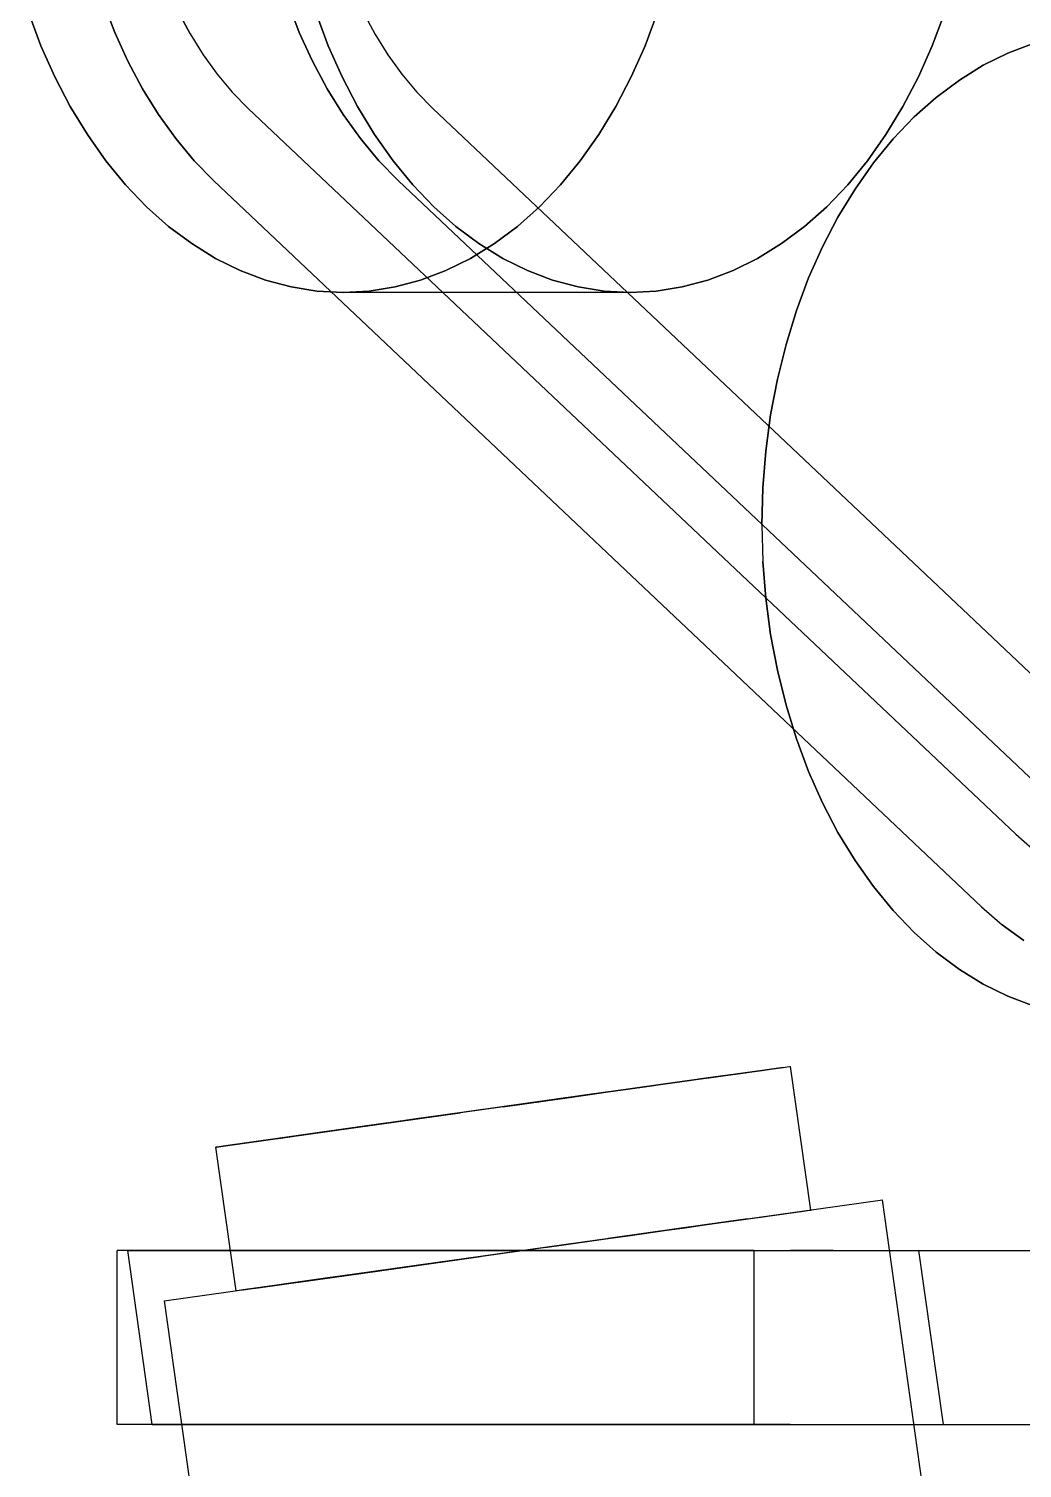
# Model space of a CAD drawing. Header units: millimetres. Extents: x -180 to 1414, y -663 to 972.
# Drawn here: x 587.95 to 622.19, y 772.5 to 822.08 of the extents above; entities that cross this region are included whole.
import ezdxf

# ---------------------------------------------------------------- set-up
doc = ezdxf.new("R2010")
doc.units = ezdxf.units.MM
doc.layers.add('SIDE', color=8, linetype='Continuous')

msp = doc.modelspace()

# ---------------------------------------------------------------- linework, layer by layer
at = {"layer": 'SIDE'}
for p, q in [((587.955, 822.624), (588.375, 821.5)), ((588.375, 821.5), (587.955, 822.624)), ((590.915, 821.96), (590.518, 823.001)), ((590.518, 823.001), (590.915, 821.96)), ((593.516, 821.911), (593.109, 822.677)), ((593.109, 822.677), (593.516, 821.911)), ((597.279, 821.96), (596.882, 823.001)), ((596.882, 823.001), (597.279, 821.96)), ((597.854, 822.624), (598.274, 821.5)), ((598.274, 821.5), (597.854, 822.624)), ((599.473, 822.677), (599.88, 821.911)), ((599.473, 822.677), (599.88, 821.911)), ((609.195, 821.5), (609.615, 822.624)), ((609.615, 822.624), (609.195, 821.5)), ((619.095, 821.5), (619.515, 822.624)), ((619.515, 822.624), (619.095, 821.5)), ((591.367, 820.964), (590.915, 821.96)), ((590.915, 821.96), (591.367, 820.964)), ((593.516, 821.911), (593.964, 821.19)), ((593.516, 821.911), (593.964, 821.19)), ((597.731, 820.964), (597.279, 821.96)), ((597.279, 821.96), (597.731, 820.964)), ((599.88, 821.911), (600.328, 821.19)), ((599.88, 821.911), (600.328, 821.19)), ((588.375, 821.5), (588.853, 820.424)), ((588.853, 820.424), (588.375, 821.5)), ((593.964, 821.19), (594.448, 820.518)), ((593.964, 821.19), (594.448, 820.518)), ((598.274, 821.5), (598.752, 820.424)), ((598.752, 820.424), (598.274, 821.5)), ((600.328, 821.19), (600.812, 820.518)), ((600.328, 821.19), (600.812, 820.518)), ((608.717, 820.424), (609.195, 821.5)), ((609.195, 821.5), (608.717, 820.424)), ((618.617, 820.424), (619.095, 821.5)), ((619.095, 821.5), (618.617, 820.424)), ((621.699, 821.245), (620.851, 820.825)), ((620.851, 820.825), (621.699, 821.245)), ((622.568, 821.574), (621.699, 821.245)), ((621.699, 821.245), (622.568, 821.574)), ((591.87, 820.018), (591.367, 820.964)), ((591.367, 820.964), (591.87, 820.018)), ((598.234, 820.018), (597.731, 820.964)), ((597.731, 820.964), (598.234, 820.018)), ((620.851, 820.825), (620.027, 820.316)), ((620.027, 820.316), (620.851, 820.825)), ((588.853, 820.424), (589.387, 819.401)), ((589.387, 819.401), (588.853, 820.424)), ((594.448, 820.518), (594.966, 819.899)), ((594.448, 820.518), (594.966, 819.899)), ((598.752, 820.424), (599.286, 819.401)), ((599.286, 819.401), (598.752, 820.424)), ((600.812, 820.518), (601.33, 819.899)), ((600.812, 820.518), (601.33, 819.899)), ((608.183, 819.401), (608.717, 820.424)), ((608.717, 820.424), (608.183, 819.401)), ((618.083, 819.401), (618.617, 820.424)), ((618.617, 820.424), (618.083, 819.401)), ((620.027, 820.316), (619.232, 819.722)), ((619.232, 819.722), (620.027, 820.316)), ((592.422, 819.129), (591.87, 820.018)), ((591.87, 820.018), (592.422, 819.129)), ((594.966, 819.899), (595.515, 819.337)), ((594.966, 819.899), (595.515, 819.337)), ((598.786, 819.129), (598.234, 820.018)), ((598.234, 820.018), (598.786, 819.129)), ((601.33, 819.899), (601.879, 819.337)), ((601.33, 819.899), (601.879, 819.337)), ((619.232, 819.722), (618.471, 819.046)), ((618.471, 819.046), (619.232, 819.722)), ((589.387, 819.401), (589.973, 818.437)), ((589.973, 818.437), (589.387, 819.401)), ((593.019, 818.3), (592.422, 819.129)), ((592.422, 819.129), (593.019, 818.3)), ((595.515, 819.337), (621.973, 794.337)), ((595.515, 819.337), (621.973, 794.337)), ((599.383, 818.3), (598.786, 819.129)), ((598.786, 819.129), (599.383, 818.3)), ((599.286, 819.401), (599.873, 818.437)), ((599.873, 818.437), (599.286, 819.401)), ((601.879, 819.337), (628.337, 794.337)), ((601.879, 819.337), (628.337, 794.337)), ((607.597, 818.437), (608.183, 819.401)), ((608.183, 819.401), (607.597, 818.437)), ((617.496, 818.437), (618.083, 819.401)), ((618.083, 819.401), (617.496, 818.437)), ((618.471, 819.046), (617.748, 818.291)), ((617.748, 818.291), (618.471, 819.046)), ((589.973, 818.437), (590.609, 817.538)), ((590.609, 817.538), (589.973, 818.437)), ((593.659, 817.536), (593.019, 818.3)), ((593.019, 818.3), (593.659, 817.536)), ((600.023, 817.536), (599.383, 818.3)), ((599.383, 818.3), (600.023, 817.536)), ((599.873, 818.437), (600.508, 817.538)), ((600.508, 817.538), (599.873, 818.437)), ((606.961, 817.538), (607.597, 818.437)), ((607.597, 818.437), (606.961, 817.538)), ((616.861, 817.538), (617.496, 818.437)), ((617.496, 818.437), (616.861, 817.538)), ((617.748, 818.291), (617.066, 817.462)), ((617.066, 817.462), (617.748, 818.291)), ((590.609, 817.538), (591.29, 816.709)), ((591.29, 816.709), (590.609, 817.538)), ((594.337, 816.843), (593.659, 817.536)), ((593.659, 817.536), (594.337, 816.843)), ((600.701, 816.843), (600.023, 817.536)), ((600.023, 817.536), (600.701, 816.843)), ((600.508, 817.538), (601.19, 816.709)), ((601.19, 816.709), (600.508, 817.538)), ((606.28, 816.709), (606.961, 817.538)), ((606.961, 817.538), (606.28, 816.709)), ((616.179, 816.709), (616.861, 817.538)), ((616.861, 817.538), (616.179, 816.709)), ((617.066, 817.462), (616.431, 816.563)), ((616.431, 816.563), (617.066, 817.462)), ((591.29, 816.709), (592.013, 815.954)), ((592.013, 815.954), (591.29, 816.709)), ((594.337, 816.843), (620.794, 791.843)), ((620.794, 791.843), (594.337, 816.843)), ((627.158, 791.843), (600.701, 816.843)), ((627.158, 791.843), (600.701, 816.843)), ((601.19, 816.709), (601.913, 815.954)), ((601.913, 815.954), (601.19, 816.709)), ((605.557, 815.954), (606.28, 816.709)), ((606.28, 816.709), (605.557, 815.954)), ((615.456, 815.954), (616.179, 816.709)), ((616.179, 816.709), (615.456, 815.954)), ((616.431, 816.563), (615.844, 815.599)), ((615.844, 815.599), (616.431, 816.563)), ((592.013, 815.954), (592.775, 815.278)), ((592.775, 815.278), (592.013, 815.954)), ((601.913, 815.954), (602.674, 815.278)), ((602.674, 815.278), (601.913, 815.954)), ((604.795, 815.278), (605.557, 815.954)), ((605.557, 815.954), (604.795, 815.278)), ((614.695, 815.278), (615.456, 815.954)), ((615.456, 815.954), (614.695, 815.278)), ((592.775, 815.278), (593.569, 814.684)), ((593.569, 814.684), (592.775, 815.278)), ((602.674, 815.278), (603.469, 814.684)), ((603.469, 814.684), (602.674, 815.278)), ((604.001, 814.684), (604.795, 815.278)), ((604.795, 815.278), (604.001, 814.684)), ((613.9, 814.684), (614.695, 815.278)), ((614.695, 815.278), (613.9, 814.684)), ((615.844, 815.599), (615.31, 814.576)), ((615.31, 814.576), (615.844, 815.599)), ((593.569, 814.684), (594.393, 814.175)), ((594.393, 814.175), (593.569, 814.684)), ((603.177, 814.175), (604.001, 814.684)), ((604.001, 814.684), (603.177, 814.175)), ((603.469, 814.684), (604.293, 814.175)), ((604.293, 814.175), (603.469, 814.684)), ((613.076, 814.175), (613.9, 814.684)), ((613.9, 814.684), (613.076, 814.175)), ((594.393, 814.175), (595.242, 813.755)), ((595.242, 813.755), (594.393, 814.175)), ((602.328, 813.755), (603.177, 814.175)), ((603.177, 814.175), (602.328, 813.755)), ((604.293, 814.175), (605.141, 813.755)), ((605.141, 813.755), (604.293, 814.175)), ((612.228, 813.755), (613.076, 814.175)), ((613.076, 814.175), (612.228, 813.755)), ((615.31, 814.576), (614.832, 813.5)), ((614.832, 813.5), (615.31, 814.576)), ((595.242, 813.755), (596.11, 813.426)), ((596.11, 813.426), (595.242, 813.755)), ((601.46, 813.426), (602.328, 813.755)), ((602.328, 813.755), (601.46, 813.426)), ((605.141, 813.755), (606.01, 813.426)), ((606.01, 813.426), (605.141, 813.755)), ((611.359, 813.426), (612.228, 813.755)), ((612.228, 813.755), (611.359, 813.426)), ((596.11, 813.426), (596.993, 813.19)), ((596.993, 813.19), (596.11, 813.426)), ((596.993, 813.19), (597.887, 813.048)), ((597.887, 813.048), (596.993, 813.19)), ((599.683, 813.048), (600.577, 813.19)), ((600.577, 813.19), (599.683, 813.048)), ((600.577, 813.19), (601.46, 813.426)), ((601.46, 813.426), (600.577, 813.19)), ((606.01, 813.426), (606.893, 813.19)), ((606.893, 813.19), (606.01, 813.426)), ((606.893, 813.19), (607.786, 813.048)), ((607.786, 813.048), (606.893, 813.19)), ((609.583, 813.048), (610.476, 813.19)), ((610.476, 813.19), (609.583, 813.048)), ((610.476, 813.19), (611.359, 813.426)), ((611.359, 813.426), (610.476, 813.19)), ((614.832, 813.5), (614.412, 812.376)), ((614.412, 812.376), (614.832, 813.5)), ((597.887, 813.048), (598.785, 813)), ((598.785, 813), (597.887, 813.048)), ((598.785, 813), (599.683, 813.048)), ((599.683, 813.048), (598.785, 813)), ((608.685, 813), (598.785, 813)), ((608.685, 813), (598.785, 813)), ((607.786, 813.048), (608.685, 813)), ((608.685, 813), (607.786, 813.048)), ((608.685, 813), (609.583, 813.048)), ((609.583, 813.048), (608.685, 813)), ((614.412, 812.376), (614.053, 811.211)), ((614.053, 811.211), (614.412, 812.376)), ((614.053, 811.211), (613.756, 810.011)), ((613.756, 810.011), (614.053, 811.211)), ((613.756, 810.011), (613.523, 808.783)), ((613.523, 808.783), (613.756, 810.011)), ((613.523, 808.783), (613.356, 807.534)), ((613.356, 807.534), (613.523, 808.783)), ((613.356, 807.534), (613.255, 806.27)), ((613.255, 806.27), (613.356, 807.534)), ((613.255, 806.27), (613.222, 805)), ((613.222, 805), (613.255, 806.27)), ((613.222, 805), (613.255, 803.73)), ((613.222, 805), (613.255, 803.73)), ((613.255, 803.73), (613.356, 802.466)), ((613.356, 802.466), (613.255, 803.73)), ((613.356, 802.466), (613.523, 801.217)), ((613.523, 801.217), (613.356, 802.466)), ((613.523, 801.217), (613.756, 799.989)), ((613.756, 799.989), (613.523, 801.217)), ((613.756, 799.989), (614.053, 798.789)), ((614.053, 798.789), (613.756, 799.989)), ((614.053, 798.789), (614.412, 797.624)), ((614.412, 797.624), (614.053, 798.789)), ((614.412, 797.624), (614.832, 796.5)), ((614.832, 796.5), (614.412, 797.624)), ((614.832, 796.5), (615.31, 795.424)), ((615.31, 795.424), (614.832, 796.5)), ((615.31, 795.424), (615.844, 794.401)), ((615.844, 794.401), (615.31, 795.424)), ((615.844, 794.401), (616.431, 793.437)), ((616.431, 793.437), (615.844, 794.401)), ((621.973, 794.337), (622.55, 793.835)), ((621.973, 794.337), (622.55, 793.835)), ((616.431, 793.437), (617.066, 792.538)), ((617.066, 792.538), (616.431, 793.437)), ((617.066, 792.538), (617.748, 791.709)), ((617.748, 791.709), (617.066, 792.538)), ((617.748, 791.709), (618.471, 790.954)), ((618.471, 790.954), (617.748, 791.709)), ((620.794, 791.843), (621.507, 791.223)), ((620.794, 791.843), (621.507, 791.223)), ((618.471, 790.954), (619.232, 790.278)), ((619.232, 790.278), (618.471, 790.954)), ((622.25, 790.679), (621.507, 791.223)), ((621.507, 791.223), (622.25, 790.679)), ((619.232, 790.278), (620.027, 789.684)), ((620.027, 789.684), (619.232, 790.278)), ((620.027, 789.684), (620.851, 789.175)), ((620.851, 789.175), (620.027, 789.684)), ((620.851, 789.175), (621.699, 788.755)), ((621.699, 788.755), (620.851, 789.175)), ((621.699, 788.755), (622.568, 788.426)), ((622.568, 788.426), (621.699, 788.755)), ((607.922, 785.46), (611.04, 785.898)), ((613.226, 786.205), (610.478, 785.819)), ((610.478, 785.819), (611.04, 785.898)), ((612.046, 786.039), (611.04, 785.898)), ((611.04, 785.898), (611.563, 785.972)), ((611.563, 785.972), (613.522, 786.247)), ((611.563, 785.972), (612.046, 786.039)), ((612.046, 786.039), (612.88, 786.157)), ((612.046, 786.039), (612.486, 786.101)), ((612.486, 786.101), (612.88, 786.157)), ((612.88, 786.157), (613.522, 786.247)), ((612.88, 786.157), (613.226, 786.205)), ((613.959, 786.308), (613.226, 786.205)), ((613.226, 786.205), (613.522, 786.247)), ((613.522, 786.247), (613.959, 786.308)), ((613.522, 786.247), (613.767, 786.281)), ((613.767, 786.281), (613.959, 786.308)), ((613.959, 786.308), (614.096, 786.328)), ((614.096, 786.328), (614.179, 786.339)), ((614.179, 786.339), (614.207, 786.343)), ((614.903, 781.392), (614.207, 786.343)), ((607.922, 785.46), (594.65, 783.594)), ((610.478, 785.819), (594.841, 783.621)), ((610.478, 785.819), (600.686, 784.443)), ((605.044, 785.055), (607.922, 785.46)), ((605.78, 785.159), (607.922, 785.46)), ((610.478, 785.819), (606.508, 785.261)), ((608.601, 785.555), (606.508, 785.261)), ((608.601, 785.555), (607.223, 785.362)), ((607.223, 785.362), (607.922, 785.46)), ((607.922, 785.46), (609.255, 785.647)), ((607.922, 785.46), (608.601, 785.555)), ((610.478, 785.819), (608.601, 785.555)), ((608.601, 785.555), (609.255, 785.647)), ((609.255, 785.647), (609.883, 785.735)), ((609.883, 785.735), (610.478, 785.819)), ((604.304, 784.951), (594.65, 783.594)), ((606.508, 785.261), (600.686, 784.443)), ((605.78, 785.159), (600.686, 784.443)), ((604.304, 784.951), (602.828, 784.744)), ((604.304, 784.951), (603.564, 784.847)), ((604.304, 784.951), (605.044, 785.055)), ((605.044, 785.055), (605.78, 785.159)), ((605.78, 785.159), (606.508, 785.261)), ((606.508, 785.261), (607.223, 785.362)), ((594.65, 783.594), (602.828, 784.744)), ((600.008, 784.347), (601.385, 784.541)), ((600.686, 784.443), (600.008, 784.347)), ((601.385, 784.541), (600.686, 784.443)), ((603.564, 784.847), (601.385, 784.541)), ((602.101, 784.642), (601.385, 784.541)), ((602.828, 784.744), (602.101, 784.642)), ((603.564, 784.847), (602.828, 784.744)), ((600.008, 784.347), (594.841, 783.621)), ((600.008, 784.347), (596.122, 783.801)), ((596.122, 783.801), (598.726, 784.167)), ((597.569, 784.005), (596.122, 783.801)), ((597.045, 783.931), (596.122, 783.801)), ((596.562, 783.863), (597.569, 784.005)), ((597.045, 783.931), (596.562, 783.863)), ((597.569, 784.005), (597.045, 783.931)), ((600.008, 784.347), (597.569, 784.005)), ((597.569, 784.005), (598.726, 784.167)), ((598.13, 784.084), (597.569, 784.005)), ((598.726, 784.167), (598.13, 784.084)), ((599.353, 784.255), (598.726, 784.167)), ((600.008, 784.347), (599.353, 784.255)), ((594.429, 783.563), (594.401, 783.56)), ((595.097, 778.608), (594.401, 783.56)), ((594.429, 783.563), (594.65, 783.594)), ((594.512, 783.575), (594.429, 783.563)), ((594.65, 783.594), (594.512, 783.575)), ((594.841, 783.621), (594.65, 783.594)), ((595.728, 783.746), (594.841, 783.621)), ((595.086, 783.656), (594.841, 783.621)), ((595.382, 783.697), (595.086, 783.656)), ((595.728, 783.746), (595.382, 783.697)), ((596.122, 783.801), (595.728, 783.746)), ((596.562, 783.863), (596.122, 783.801)), ((592.622, 778.26), (617.378, 781.74)), ((622.138, 747.872), (617.378, 781.74)), ((612.742, 781.088), (607.919, 780.41)), ((609.951, 780.696), (611.736, 780.947)), ((612.742, 781.088), (611.174, 780.868)), ((611.174, 780.868), (611.736, 780.947)), ((611.736, 780.947), (614.654, 781.357)), ((611.736, 780.947), (614.218, 781.296)), ((611.736, 780.947), (613.922, 781.254)), ((611.736, 780.947), (613.576, 781.205)), ((612.742, 781.088), (611.736, 780.947)), ((611.736, 780.947), (612.259, 781.02)), ((612.259, 781.02), (613.576, 781.205)), ((612.259, 781.02), (612.742, 781.088)), ((612.742, 781.088), (613.576, 781.205)), ((612.742, 781.088), (613.182, 781.15)), ((613.182, 781.15), (613.576, 781.205)), ((613.576, 781.205), (614.218, 781.296)), ((613.576, 781.205), (613.922, 781.254)), ((613.922, 781.254), (614.218, 781.296)), ((614.218, 781.296), (614.792, 781.376)), ((614.218, 781.296), (614.654, 781.357)), ((614.218, 781.296), (614.463, 781.33)), ((614.463, 781.33), (614.654, 781.357)), ((614.654, 781.357), (614.792, 781.376)), ((614.792, 781.376), (614.875, 781.388)), ((614.875, 781.388), (614.903, 781.392)), ((608.618, 780.508), (601.382, 779.492)), ((608.618, 780.508), (603.524, 779.793)), ((611.174, 780.868), (607.919, 780.41)), ((609.297, 780.604), (607.919, 780.41)), ((607.919, 780.41), (608.618, 780.508)), ((608.618, 780.508), (609.951, 780.696)), ((608.618, 780.508), (609.297, 780.604)), ((611.174, 780.868), (609.297, 780.604)), ((609.297, 780.604), (609.951, 780.696)), ((609.951, 780.696), (610.578, 780.784)), ((610.578, 780.784), (611.174, 780.868)), ((591, 774), (591, 780)), ((612.941, 780), (591, 780)), ((592.211, 774), (591.367, 780)), ((591.367, 780), (618.633, 780)), ((605, 780), (604.26, 779.896)), ((605.74, 780.104), (605, 780)), ((605.74, 780.104), (607.919, 780.41)), ((605.74, 780.104), (607.204, 780.31)), ((605.74, 780.104), (606.476, 780.207)), ((606.476, 780.207), (607.204, 780.31)), ((607.204, 780.31), (607.919, 780.41)), ((612.941, 780), (612.941, 774)), ((612.941, 780), (614.201, 780)), ((615.674, 780), (614.201, 780)), ((615.674, 780), (617.351, 780)), ((617.351, 780), (619.223, 780)), ((619.476, 774), (618.633, 780)), ((619.223, 780), (621.28, 780)), ((621.28, 780), (623.513, 780)), ((595.346, 778.643), (603.524, 779.793)), ((595.782, 778.704), (603.524, 779.793)), ((601.382, 779.492), (596.818, 778.85)), ((600.703, 779.396), (603.524, 779.793)), ((601.382, 779.492), (600.703, 779.396)), ((601.382, 779.492), (602.796, 779.69)), ((602.081, 779.59), (601.382, 779.492)), ((602.796, 779.69), (602.081, 779.59)), ((603.524, 779.793), (602.796, 779.69)), ((604.26, 779.896), (603.524, 779.793)), ((596.424, 778.795), (600.703, 779.396)), ((596.818, 778.85), (600.049, 779.304)), ((598.264, 779.053), (596.818, 778.85)), ((597.741, 778.98), (596.818, 778.85)), ((597.258, 778.912), (600.049, 779.304)), ((597.258, 778.912), (599.422, 779.216)), ((597.258, 778.912), (598.264, 779.053)), ((597.741, 778.98), (597.258, 778.912)), ((598.264, 779.053), (597.741, 778.98)), ((600.703, 779.396), (598.264, 779.053)), ((598.264, 779.053), (599.422, 779.216)), ((598.826, 779.132), (598.264, 779.053)), ((599.422, 779.216), (598.826, 779.132)), ((600.049, 779.304), (599.422, 779.216)), ((600.703, 779.396), (600.049, 779.304)), ((595.125, 778.612), (595.097, 778.608)), ((595.208, 778.624), (595.125, 778.612)), ((595.346, 778.643), (595.208, 778.624)), ((596.424, 778.795), (595.346, 778.643)), ((595.537, 778.67), (595.346, 778.643)), ((595.782, 778.704), (595.537, 778.67)), ((596.078, 778.746), (595.782, 778.704)), ((596.424, 778.795), (596.078, 778.746)), ((596.818, 778.85), (596.424, 778.795)), ((597.258, 778.912), (596.818, 778.85)), ((592.622, 778.26), (597.381, 744.393)), ((612.941, 774), (591, 774)), ((592.211, 774), (619.476, 774)), ((614.201, 774), (612.941, 774)), ((614.201, 774), (615.674, 774)), ((615.674, 774), (617.351, 774)), ((617.351, 774), (619.223, 774)), ((619.223, 774), (621.28, 774)), ((621.28, 774), (623.513, 774))]:
    msp.add_line(p, q, dxfattribs=at)

doc.saveas('drawing.dxf')
